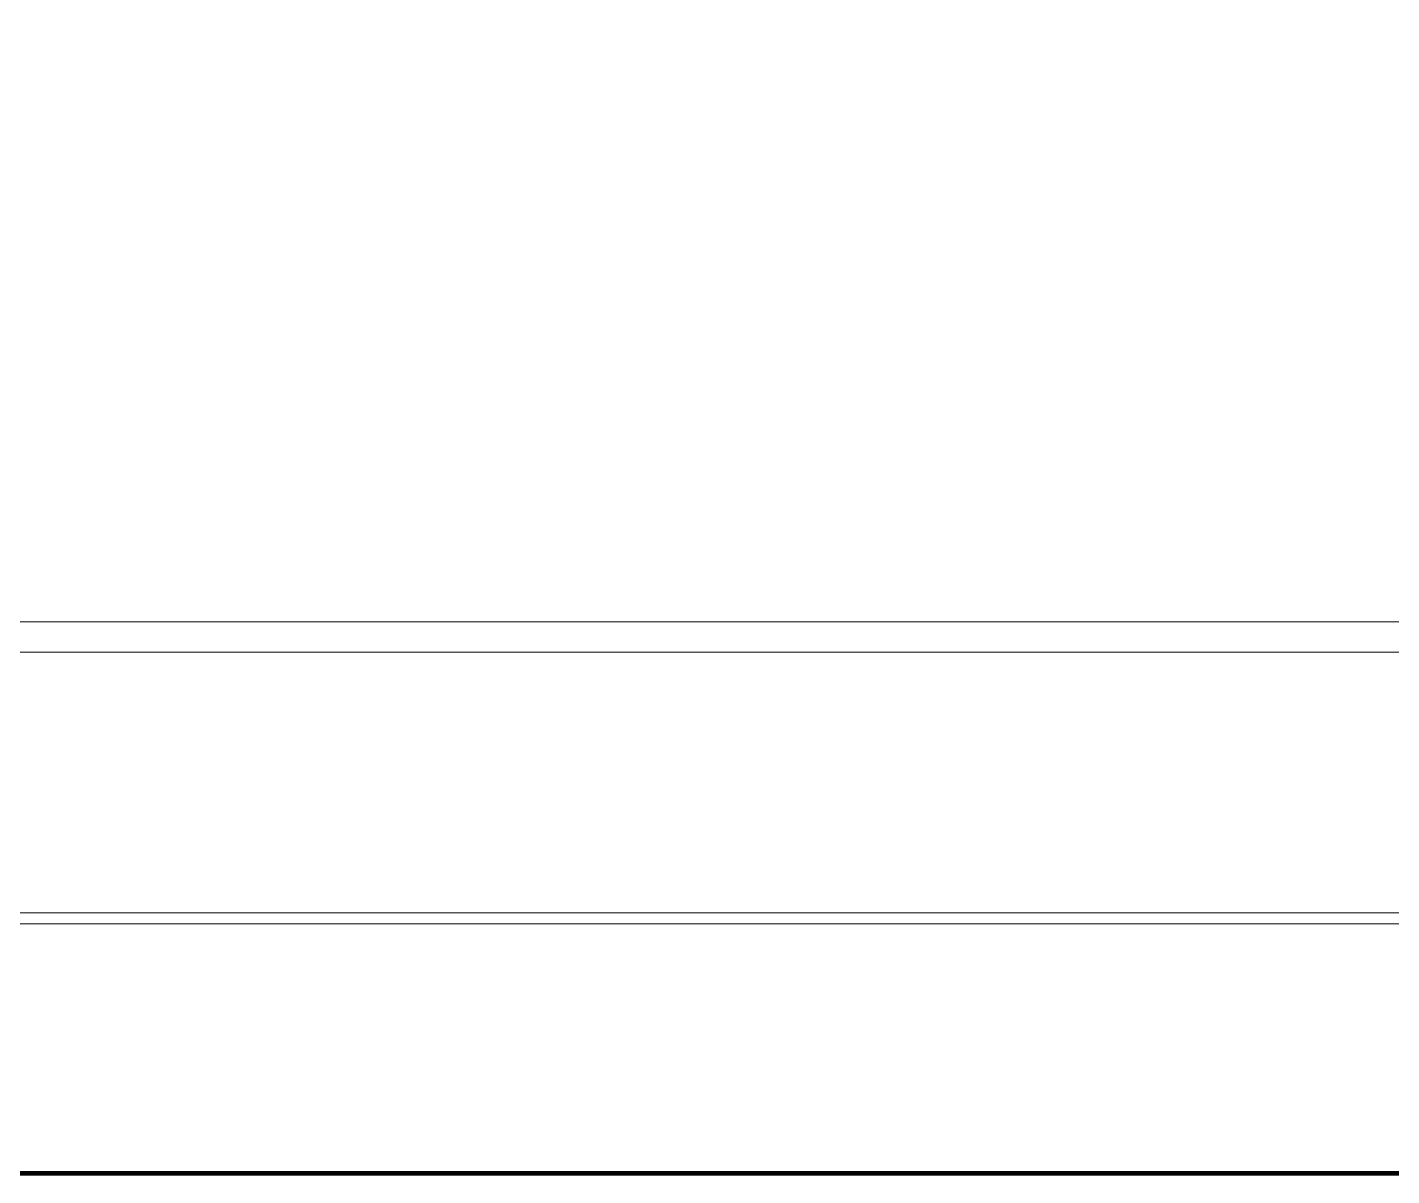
# Model space of a CAD drawing. Header units: metres. Extents: x -224 to -134.4, y 547 to 608.8.
# Drawn here: x -183.68 to -165.64, y 546.96 to 562.14 of the extents above; entities that cross this region are included whole.
import ezdxf

# ---------------------------------------------------------------- set-up
doc = ezdxf.new("R2010")
doc.units = ezdxf.units.M
doc.header["$MEASUREMENT"] = 0
doc.layers.add('L - TITLE BLOCK', color=250, linetype='Continuous', lineweight=5)

msp = doc.modelspace()

# ---------------------------------------------------------------- linework, layer by layer
at = {"layer": 'L - TITLE BLOCK'}
for p, q in [((-223.939, 554.28), (-134.448, 554.28)), ((-223.939, 553.88), (-134.448, 553.88)), ((-156.258, 550.434), (-203.288, 550.434)), ((-156.258, 550.286), (-203.288, 550.286))]:
    msp.add_line(p, q, dxfattribs=at)
at = {"layer": 'L - TITLE BLOCK', "const_width": 0.0628}
msp.add_lwpolyline([(-134.448, 608.807), (-223.939, 608.807), (-223.939, 546.988), (-134.448, 546.988)], close=True, dxfattribs=at)

doc.saveas('drawing.dxf')
